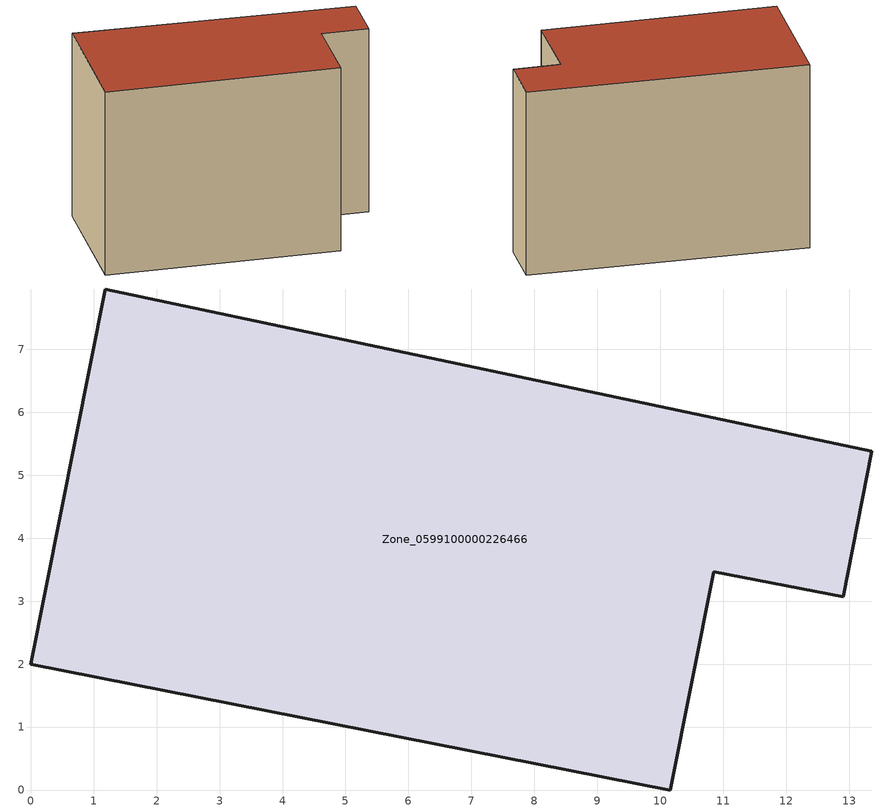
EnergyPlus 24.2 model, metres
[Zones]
Zone_0599100000226466
 floor ground (C_G): 0,2 1.18,7.96 13.36,5.38 12.91,3.07 10.85,3.47 10.16,0 z0
 wall outside (C_F): 1.18,7.96 0,2 10.16,0 10.85,3.47 12.91,3.07 13.36,5.38 1.18,7.96 z0:8.64
 roof outside (C_R): 13.36,5.38 1.18,7.96 0,2 10.16,0 10.85,3.47 12.91,3.07 z8.64
[BUILDING]
Pand.0599100000226466: North Axis=0; Terrain=City; Loads Convergence Tolerance Value=0.04; Temperature Convergence Tolerance Value=0.4; Solar Distribution=FullExterior; Maximum Number of Warmup Days=25; Minimum Number of Warmup Days=1
[Site:Location]
Rotterdam.The.Hague.AP_ZH_NLD Design_Conditions: Latitude=51.96; Longitude=4.45; Time Zone=1; Elevation=-4.5
[SITE:GROUNDTEMPERATURE:BUILDINGSURFACE]
18, 18, 18, 18, 18, 18, 18, 18, 18, 18, 18, 18
[MATERIAL] Thermal Absorptance=0.9; Solar Absorptance=0.7; Visible Absorptance=0.7
Name | Roughness | Thickness | Conductivity | Density | Specific Heat
G.TI.1946-1964 | MediumSmooth | 0.15 | 1 | 540 | 1210
F.TI.1946-1964 | Rough | 0.3 | 0.857143 | 1920 | 840
R.TI.1946-1964 | MediumRough | 0.2 | 0.277778 | 1500 | 1000
[CONSTRUCTION]
C_G: G.TI.1946-1964
C_F: F.TI.1946-1964
C_R: R.TI.1946-1964
[ZONE]
Zone_0599100000226466: Type=1; Multiplier=1; Ceiling Height=Autocalculate; Volume=Autocalculate; Floor Area=autocalculate; Part of Total Floor Area=Yes
[ZONEINFILTRATION:DESIGNFLOWRATE]
Infil_Zone_0599100000226466: Zone or ZoneList or Space or SpaceList=Zone_0599100000226466; Schedule=AlwaysOn; Design Flow Rate Calculation Method=Flow/Area; Flow Rate per Floor Area=0.003; Constant Term Coefficient=1; Temperature Term Coefficient=0; Velocity Term Coefficient=0; Velocity Squared Term Coefficient=0
[HVACTEMPLATE:ZONE:IDEALLOADSAIRSYSTEM]
Zone_0599100000226466: Maximum Heating Supply Air Temperature=50; Minimum Cooling Supply Air Temperature=13; Maximum Heating Supply Air Humidity Ratio=0.0156; Minimum Cooling Supply Air Humidity Ratio=0.0077; Heating Limit=NoLimit; Cooling Limit=NoLimit; Dehumidification Control Type=ConstantSensibleHeatRatio; Cooling Sensible Heat Ratio=0.7; Dehumidification Setpoint=60; Humidification Control Type=None; Humidification Setpoint=30; Outdoor Air Method=None; Outdoor Air Flow Rate per Person=0.00944; Outdoor Air Flow Rate per Zone Floor Area=0; Outdoor Air Flow Rate per Zone=0; Demand Controlled Ventilation Type=None; Outdoor Air Economizer Type=NoEconomizer; Heat Recovery Type=None; Sensible Heat Recovery Effectiveness=0.7; Latent Heat Recovery Effectiveness=0.65
[ZONECONTROL:THERMOSTAT]
ThermostatControl_Zone_0599100000226466: Zone or ZoneList=Zone_0599100000226466; Control Type Schedule=DualSetpointControlType; Control 1=Thermostat_Zone_0599100000226466; Temperature Difference Between Cutout And Setpoint=0
[THERMOSTATSETPOINT:DUALSETPOINT]
Thermostat_Zone_0599100000226466: Heating Setpoint Temperature Schedule=HeatingSetpoint_Zone_0599100000226466; Cooling Setpoint Temperature Schedule=CoolingSetpoint_Zone_0599100000226466
[SCHEDULE:COMPACT]
HeatingSetpoint_Zone_0599100000226466: Through: 12/31, For: AllDays, Until: 24:00, 21
CoolingSetpoint_Zone_0599100000226466: Through: 12/31, For: AllDays, Until: 24:00, 24
DualSetpointControlType: Through: 12/31, For: AllDays, Until: 24:00, 4
AlwaysOn: Through: 12/31, For: AllDays, Until: 24:00, 1
